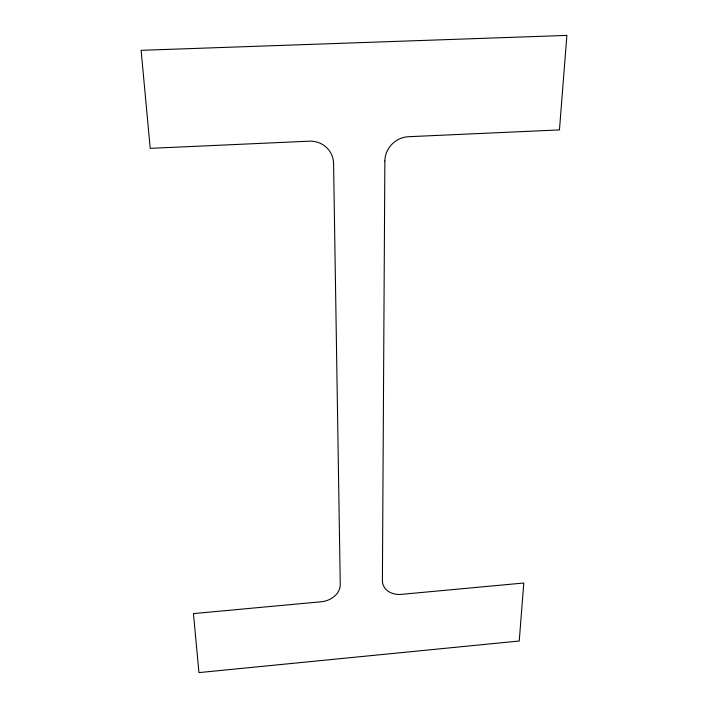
<?xml version="1.0" encoding="UTF-8"?>
<svg xmlns="http://www.w3.org/2000/svg" width="708" height="708" viewBox="0 0 708 708"><rect width="100%" height="100%" fill="white"/><g stroke="black" fill="none" stroke-linecap="round" stroke-linejoin="round"><path stroke-width="1.06" d="M384.86 161.052L382.4 580.64A19.47 15.337 -15.7 0 0 401.392 594.348L523.796 583.02L519.23 641.005L198.939 672.6L193.461 613.597L321.175 601.773A19.674 15.567 -11.5 0 0 340.256 584.481L333.574 163.486A23.913 23.116 -21.9 0 0 309.237 141.184L150.22 148.344L141.113 50.321L566.887 35.4L559.453 129.918L408.596 136.706A23.913 22.417 -39.7 0 0 384.86 161.052"/></g></svg>
